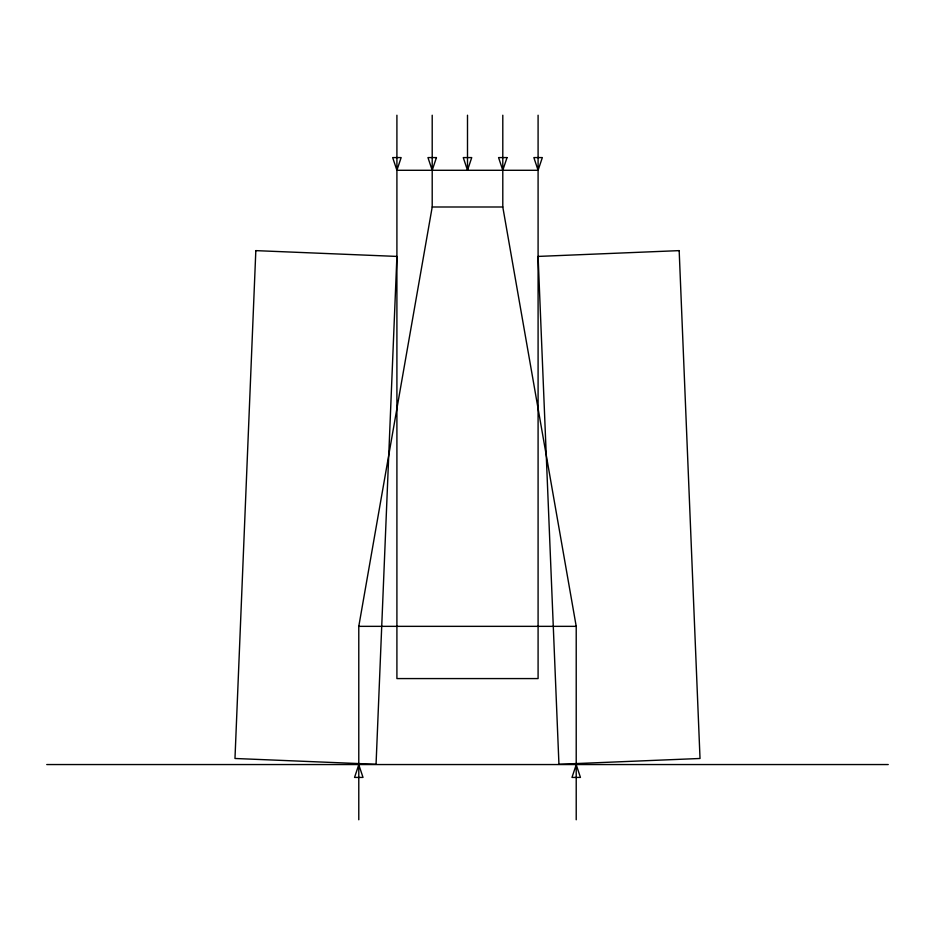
<?xml version="1.0" encoding="UTF-8"?>
<svg xmlns="http://www.w3.org/2000/svg" width="935" height="935" viewBox="0 0 935 935"><rect width="100%" height="100%" fill="white"/><g stroke="black" fill="none" stroke-linecap="round" stroke-linejoin="round"><path stroke-width="1.4" d="M358.783 819.773L358.783 626.345L432.204 206.997L432.204 115.227M396.908 170.287L401.138 157.583L392.665 157.583L396.908 170.287L538.092 170.287L542.335 157.583L533.862 157.583L538.092 170.287M467.5 170.287L471.731 157.583L463.269 157.583L467.5 170.287L467.5 115.227M432.204 206.997L502.796 206.997L576.217 626.345L576.217 819.773M358.783 626.345L576.217 626.345M46.75 764.549L888.25 764.549M538.092 115.227L538.092 678.576L396.908 678.576L396.908 115.227M502.796 115.227L502.796 206.997M255.828 250.627L234.977 758.484L376.057 764.281L396.908 256.424L255.828 250.627M436.435 157.583L432.204 170.287L427.961 157.583L436.435 157.583M507.039 157.583L502.796 170.287L498.565 157.583L507.039 157.583M358.783 764.713L354.552 777.417L363.014 777.417L358.783 764.713M576.217 764.713L571.986 777.417L580.448 777.417L576.217 764.713M679.172 250.627L538.092 256.424L558.943 764.281L700.023 758.484L679.172 250.627"/></g></svg>
